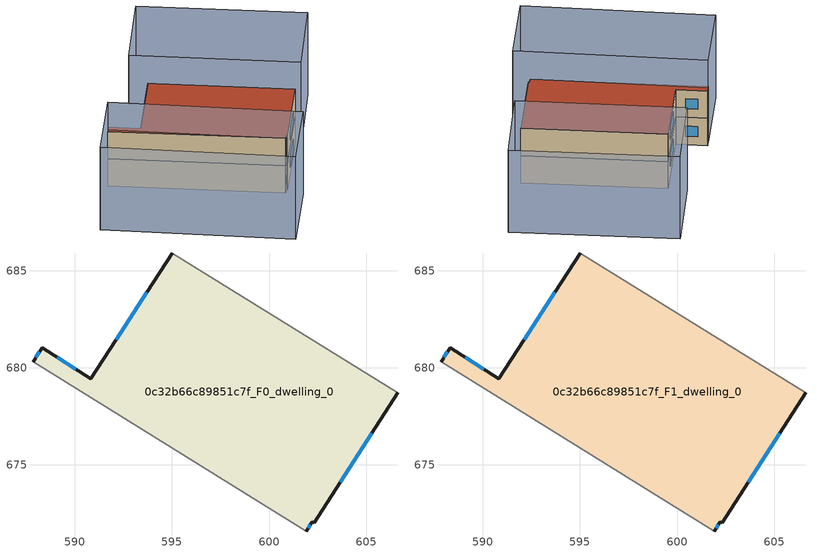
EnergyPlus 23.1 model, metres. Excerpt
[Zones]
0c32b66c89851c7f_F0_dwelling_0
 floor ground (EU_floor_Construction): 606.64,678.7 602.32,672.01 602.23,672.07 601.92,671.59 587.85,680.31 588.32,681.04 590.83,679.42 595.01,685.91 z0
 wall outside (EU_wall_Construction): 595.01,685.91 590.83,679.42 588.32,681.04 587.85,680.31 / 601.92,671.59 602.23,672.07 602.32,672.01 606.64,678.7 z0:3
 wall adiabatic (EU_wall_Construction): 606.64,678.7 595.01,685.91 / 587.85,680.31 601.92,671.59 z0:3
 window (EU_Window_Construction): 590.05,679.93 589.1,680.53 / 593.71,683.89 592.13,681.44 / 603.67,674.1 605.29,676.62 / 602.02,671.74 602.13,671.92 / 588.17,680.81 588,680.53 z0.93:2.07
0c32b66c89851c7f_F1_dwelling_0
 floor to 0c32b66c89851c7f_F0_dwelling_0 (EU_floor_Construction): 606.64,678.7 602.32,672.01 602.23,672.07 601.92,671.59 587.85,680.31 588.32,681.04 590.83,679.42 595.01,685.91 z3
 wall outside (EU_wall_Construction): 595.01,685.91 590.83,679.42 588.32,681.04 587.85,680.31 / 601.92,671.59 602.23,672.07 602.32,672.01 606.64,678.7 z3:6
 wall adiabatic (EU_wall_Construction): 606.64,678.7 595.01,685.91 / 587.85,680.31 601.92,671.59 z3:6
 window (EU_Window_Construction): 590.05,679.93 589.1,680.53 / 593.71,683.89 592.13,681.44 / 603.67,674.1 605.29,676.62 / 602.02,671.74 602.13,671.92 / 588.17,680.81 588,680.53 z3.93:5.07
 roof outside (EU_roof_Construction): 602.32,672.01 606.64,678.7 595.01,685.91 590.83,679.42 588.32,681.04 587.85,680.31 601.92,671.59 602.23,672.07 z6
shading: 599.05,664.18 583.79,674.02 / 583.79,674.02 588.01,680.56 / 588.01,680.56 603.26,670.72 / 603.26,670.72 599.05,664.18 / 598,694.09 611.57,685.68 / 611.57,685.68 607.08,678.43 / 607.08,678.43 593.51,686.84 / 593.51,686.84 598,694.09 z0:9
[Building]
EU S2 Campaign: North Axis=0; Terrain=City; Solar Distribution=FullExterior
[Site:Location]
Montreal-Trudeau.Intl.AP: Latitude=45.4667; Longitude=-73.75; Time Zone=-5; Elevation=36
[SizingPeriod:WeatherFileDays]
AnnualSizingPeriod: Begin Month=1; Begin Day of Month=1; End Month=12; End Day of Month=31; Day of Week for Start Day=Monday; Use Weather File Daylight Saving Period=No; Use Weather File Rain and Snow Indicators=No
[MATERIAL]
EU_InternalMass_Material: Roughness=MediumRough; Thickness=0.1; Conductivity=1; Density=1800; Specific Heat=900; Thermal Absorptance=0.9; Solar Absorptance=0.7; Visible Absorptance=0.7
[MATERIAL:NOMASS] Roughness=MediumRough; Thermal Absorptance=0.9; Solar Absorptance=0.7; Visible Absorptance=0.7
Name | Thermal Resistance
EU_wall_NoMass; EU_floor_NoMass | 1.51479
EU_roof_NoMass | 2.84114
[WINDOWMATERIAL:SIMPLEGLAZINGSYSTEM]
EU_Window_SimpleGlazing: UFactor=3.53504; Solar Heat Gain Coefficient=0.8; Visible Transmittance=0.8
[CONSTRUCTION]
EU_wall_Construction: EU_wall_NoMass
EU_roof_Construction: EU_roof_NoMass
EU_floor_Construction: EU_floor_NoMass
EU_Window_Construction: EU_Window_SimpleGlazing
EU_InternalMass_Construction: EU_InternalMass_Material
[ZONE] Type=1; Multiplier=1; Ceiling Height=autocalculate; Floor Area=autocalculate; Part of Total Floor Area=Yes
Name | Volume
0c32b66c89851c7f_F0_dwelling_0 | 357.522
0c32b66c89851c7f_F1_dwelling_0 | 357.523
[INTERNALMASS] Construction=EU_InternalMass_Construction; Surface Area=119.174
Name | Zone or ZoneList
0c32b66c89851c7f_F0_dwelling_0_EU_InternalMass | 0c32b66c89851c7f_F0_dwelling_0
0c32b66c89851c7f_F1_dwelling_0_EU_InternalMass | 0c32b66c89851c7f_F1_dwelling_0
[OTHEREQUIPMENT] Fuel Type=Electricity; Design Level Calculation Method=Watts/Area; Power per Zone Floor Area=1; Fraction Latent=0; Fraction Radiant=0; Fraction Lost=0; Carbon Dioxide Generation Rate=0; EndUse Subcategory=EU_Step8_InternalGains
Name | Zone or ZoneList or Space or SpaceList | Schedule
EU_Step8_InternalGain_0c32b66c89851c7f_F0_dwelling_0_f000 | 0c32b66c89851c7f_F0_dwelling_0 | EU_Step8_GainSchedule_0c32b66c89851c7f_F0_dwelling_0_f000
EU_Step8_InternalGain_0c32b66c89851c7f_F1_dwelling_0_f000 | 0c32b66c89851c7f_F1_dwelling_0 | EU_Step8_GainSchedule_0c32b66c89851c7f_F1_dwelling_0_f000
[ZONEVENTILATION:DESIGNFLOWRATE] Schedule=EU_AlwaysOn; Design Flow Rate Calculation Method=AirChanges/Hour; Air Changes per Hour=0.775154; Ventilation Type=Natural; Fan Pressure Rise=0; Fan Total Efficiency=1; Constant Term Coefficient=1; Temperature Term Coefficient=0; Velocity Term Coefficient=0; Velocity Squared Term Coefficient=0; Minimum Indoor Temperature=-100; Maximum Indoor Temperature=100; Delta Temperature=-100; Minimum Outdoor Temperature=-100; Maximum Outdoor Temperature=100; Maximum Wind Speed=40
Name | Zone or ZoneList or Space or SpaceList
EU_ConstantAir_0c32b66c89851c7f_F0_dwelling_0 | 0c32b66c89851c7f_F0_dwelling_0
EU_ConstantAir_0c32b66c89851c7f_F1_dwelling_0 | 0c32b66c89851c7f_F1_dwelling_0
[HVACTEMPLATE:THERMOSTAT] Constant Heating Setpoint=20; Constant Cooling Setpoint=50
EU_HeatOnly_0c32b66c89851c7f_F0_dwelling_0; EU_HeatOnly_0c32b66c89851c7f_F1_dwelling_0
[HVACTEMPLATE:ZONE:IDEALLOADSAIRSYSTEM] System Availability Schedule=EU_AlwaysOn; Maximum Heating Supply Air Temperature=50; Minimum Cooling Supply Air Temperature=13; Maximum Heating Supply Air Humidity Ratio=0.0156; Minimum Cooling Supply Air Humidity Ratio=0.0077; Heating Limit=NoLimit; Cooling Limit=NoLimit; Heating Availability Schedule=EU_AlwaysOn; Cooling Availability Schedule=EU_CoolingOff; Dehumidification Control Type=ConstantSensibleHeatRatio; Cooling Sensible Heat Ratio=0.7; Dehumidification Setpoint=60; Humidification Control Type=None; Humidification Setpoint=30; Outdoor Air Method=None; Outdoor Air Flow Rate per Person=0.00944; Outdoor Air Flow Rate per Zone Floor Area=0; Outdoor Air Flow Rate per Zone=0; Demand Controlled Ventilation Type=None; Outdoor Air Economizer Type=NoEconomizer; Heat Recovery Type=None; Sensible Heat Recovery Effectiveness=0.7; Latent Heat Recovery Effectiveness=0.65
Name | Template Thermostat
0c32b66c89851c7f_F0_dwelling_0 | EU_HeatOnly_0c32b66c89851c7f_F0_dwelling_0
0c32b66c89851c7f_F1_dwelling_0 | EU_HeatOnly_0c32b66c89851c7f_F1_dwelling_0
[SIZING:ZONE] Zone Cooling Design Supply Air Temperature Input Method=SupplyAirTemperature; Zone Cooling Design Supply Air Temperature=13; Zone Heating Design Supply Air Temperature Input Method=SupplyAirTemperature; Zone Heating Design Supply Air Temperature=50; Zone Cooling Design Supply Air Humidity Ratio=0.008; Zone Heating Design Supply Air Humidity Ratio=0.008; Cooling Design Air Flow Method=DesignDay; Cooling Design Air Flow Rate=0; Cooling Minimum Air Flow per Zone Floor Area=0.000762; Cooling Minimum Air Flow=0; Cooling Minimum Air Flow Fraction=0.2; Heating Design Air Flow Method=DesignDay; Heating Design Air Flow Rate=0; Heating Maximum Air Flow per Zone Floor Area=0.002032; Heating Maximum Air Flow=0.141576; Heating Maximum Air Flow Fraction=0.3; Account for Dedicated Outdoor Air System=No; Dedicated Outdoor Air System Control Strategy=NeutralSupplyAir; Dedicated Outdoor Air Low Setpoint Temperature for Design=autosize; Dedicated Outdoor Air High Setpoint Temperature for Design=autosize; Zone Load Sizing Method=Sensible Load Only No Latent Load; Zone Latent Cooling Design Supply Air Humidity Ratio Input Method=HumidityRatioDifference; Zone Cooling Design Supply Air Humidity Ratio Difference=0.005; Zone Latent Heating Design Supply Air Humidity Ratio Input Method=HumidityRatioDifference; Zone Humidification Design Supply Air Humidity Ratio Difference=0.005
0c32b66c89851c7f_F0_dwelling_0; 0c32b66c89851c7f_F1_dwelling_0
[SCHEDULE:CONSTANT]
Name | Hourly Value
EU_AlwaysOn | 1
EU_CoolingOff | 0
[SCHEDULE:FILE] Column Number=1; Rows to Skip at Top=0; Number of Hours of Data=8760; Column Separator=Comma; Interpolate to Timestep=No; Minutes per Item=60; Adjust Schedule for Daylight Savings=Yes
Name | File
EU_Step8_GainSchedule_0c32b66c89851c7f_F0_dwelling_0_f000 | ../../schedules/0c32b66c89851c7f/0c32b66c89851c7f_F0_dwelling_0_f000_gain.csv
EU_Step8_GainSchedule_0c32b66c89851c7f_F1_dwelling_0_f000 | ../../schedules/0c32b66c89851c7f/0c32b66c89851c7f_F1_dwelling_0_f000_gain.csv
